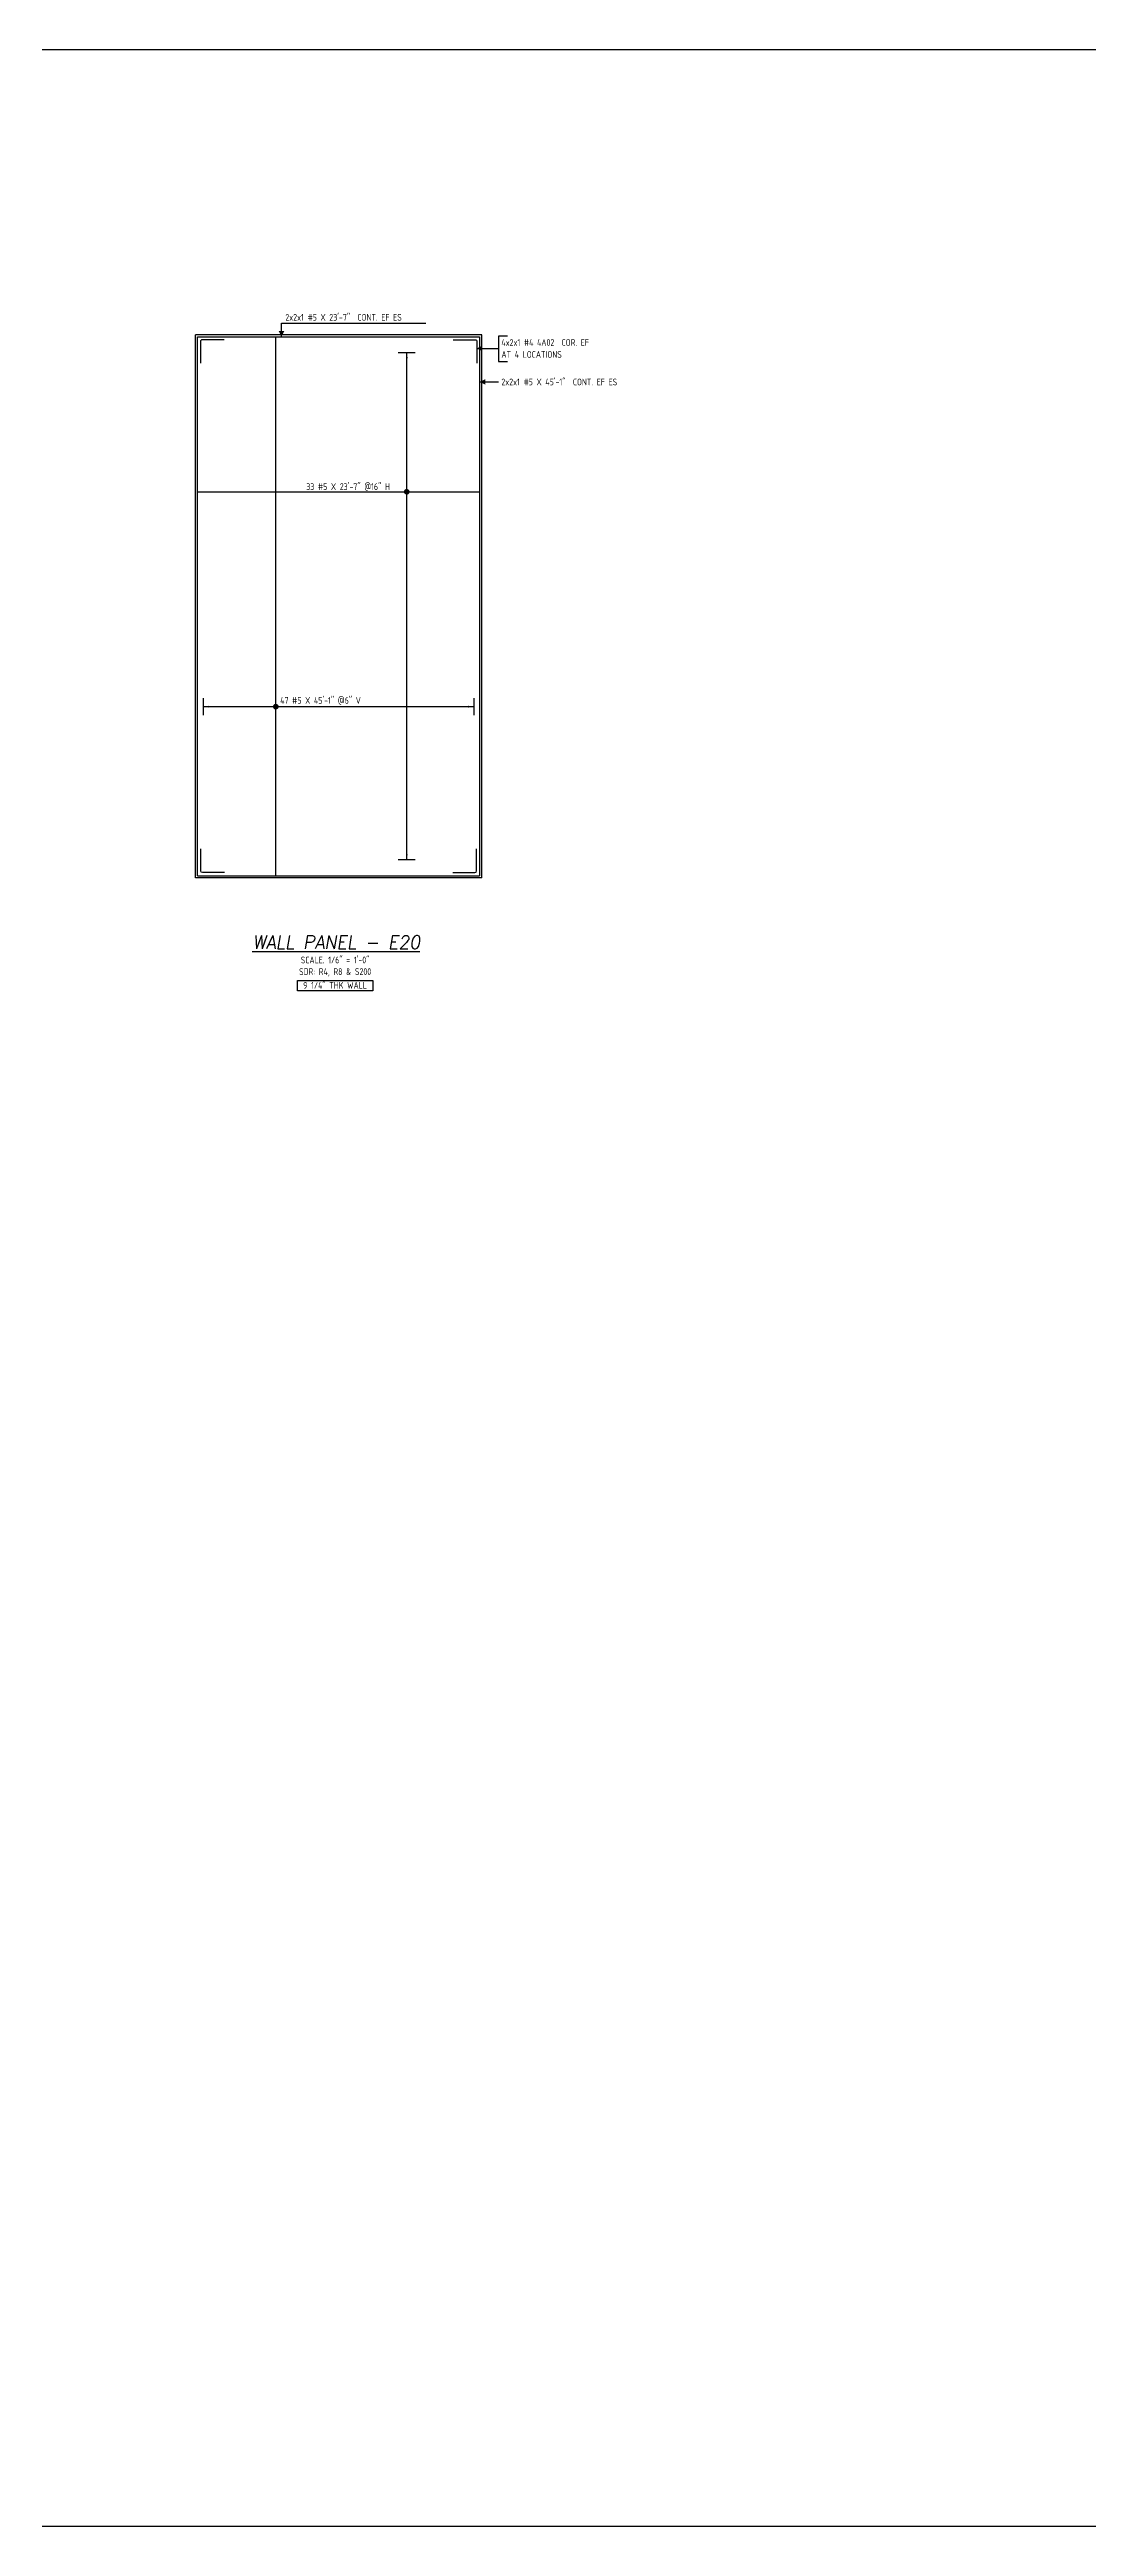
# Model space of a CAD drawing. Header units: inches. Extents: x -10781 to 50822, y -3854 to 38989.
# Drawn here: x 397 to 1439, y -3854 to -1368 of the extents above; entities that cross this region are included whole.
import ezdxf
from ezdxf.enums import TextEntityAlignment as Align

# ---------------------------------------------------------------- set-up
doc = ezdxf.new("R2010")
doc.units = ezdxf.units.IN
doc.header["$LTSCALE"] = 0.025
doc.header["$MEASUREMENT"] = 0
doc.layers.get('0').update_dxf_attribs({"linetype": 'CONTINUOUS'})
for name, color, linetype in [('0-25TEXT', 7, 'CONTINUOUS'), ('0-35', 3, 'CONTINUOUS'), ('0-35TEXT', 3, 'CONTINUOUS'), ('0-50', 10, 'CONTINUOUS'), ('BAR-LBL', 2, 'CONTINUOUS'), ('RANGELAY', 7, 'CONTINUOUS'), ('REBARS', 4, 'CONTINUOUS')]:
    doc.layers.add(name, color=color, linetype=linetype)
doc.styles.add('AR', font='ARCHQUIK.shx', dxfattribs={"width": 0.8})
doc.styles.add('ROMANT', font='romant')

# ---------------------------------------------------------------- blocks, each defined once
blk = doc.blocks.new('*U485', base_point=(624.1, -2197.6))
at = {"layer": 'REBARS', "color": 0}
blk.add_lwpolyline([(623.8, -2197.6), (623.8, -1656.6)], dxfattribs=at)
blk = doc.blocks.new('rendmark')
at = {"color": 4}
blk.add_line((0, -3), (0, 3), dxfattribs=at)
blk = doc.blocks.new('rarrow')
at = {"color": 7}
blk.add_solid([(2, -0.33), (2, 0.33), (0, 0)], dxfattribs=at)
blk = doc.blocks.new('*U486', base_point=(551.2, -2027.8))
at = {"layer": 'RANGELAY'}
blk.add_line((551.2, -2027.8), (822.5, -2027.8), dxfattribs=at)
at = {"layer": 'RANGELAY', "xscale": 2.834645669291339, "yscale": 2.834645669291339}
for name in ['rendmark', 'rarrow']:
    blk.add_blockref(name, (551.2, -2027.8), dxfattribs=at)
at = {"layer": 'RANGELAY', "xscale": 2.834645669291339, "yscale": 2.834645669291339, "rotation": 179.999996929531}
for name in ['rarrow', 'rendmark']:
    blk.add_blockref(name, (822.5, -2027.8), dxfattribs=at)
blk = doc.blocks.new('VPM628100')
at = {"const_width": 1}
blk.add_lwpolyline([(-0.5, 0, 1), (0.5, 0, 1)], format="xyb", close=True, dxfattribs=at)
blk = doc.blocks.new('*U920', base_point=(545.2, -1812.6))
at = {"layer": 'REBARS', "color": 0}
blk.add_lwpolyline([(545.2, -1812.2), (828.2, -1812.2)], dxfattribs=at)
blk = doc.blocks.new('*U487', base_point=(755.2, -2181.6))
at = {"layer": 'RANGELAY'}
blk.add_line((755.2, -2181.6), (755.2, -1672.6), dxfattribs=at)
at = {"layer": 'RANGELAY', "xscale": 2.834645669291339, "yscale": 2.834645669291339}
for name, p, rotation in [('rendmark', (755.2, -1672.6), 269.9999969630881), ('rarrow', (755.2, -1672.6), 269.9999969630881), ('rendmark', (755.2, -2181.6), 90.00000003355707), ('rarrow', (755.2, -2181.6), 90.00000003355707)]:
    blk.add_blockref(name, p, dxfattribs=dict(at, rotation=rotation))
blk = doc.blocks.new('VPM628FB0')
at = {"const_width": 1}
blk.add_lwpolyline([(-0.5, 0, 1), (0.5, 0, 1)], format="xyb", close=True, dxfattribs=at)
blk = doc.blocks.new('*U918', base_point=(545.2, -1656.9))
at = {"layer": 'REBARS', "color": 0}
blk.add_lwpolyline([(545.2, -1656.6), (828.2, -1656.6)], dxfattribs=at)
blk = doc.blocks.new('*U919', base_point=(545.2, -2197.3))
at = {"layer": 'REBARS', "color": 0}
blk.add_lwpolyline([(545.2, -2197.6), (828.2, -2197.6)], dxfattribs=at)
blk = doc.blocks.new('*U488', base_point=(545.5, -2197.6))
at = {"layer": 'REBARS', "color": 0}
blk.add_lwpolyline([(545.2, -2197.6), (545.2, -1656.6)], dxfattribs=at)
blk = doc.blocks.new('*U489', base_point=(828.2, -2197.6))
at = {"layer": 'REBARS', "color": 0}
blk.add_lwpolyline([(828.5, -2197.6), (828.5, -1656.6)], dxfattribs=at)
blk = doc.blocks.new('*U784', base_point=(548.2, -2194.6))
at = {"layer": 'REBARS', "color": 0}
blk.add_lwpolyline([(572.2, -2194.3), (550.2, -2194.3, -0.414213), (548.5, -2192.6), (548.5, -2170.6)], format="xyb", dxfattribs=at)
blk = doc.blocks.new('*U785', base_point=(825.5, -2194.6))
at = {"layer": 'REBARS', "color": 0}
blk.add_lwpolyline([(801.5, -2194.3), (823.5, -2194.3, 0.414213), (825.2, -2192.6), (825.2, -2170.6)], format="xyb", dxfattribs=at)
blk = doc.blocks.new('leadrblk')
blk.add_lwpolyline([(0, 0, 0, 1, 0), (1, 0, 1, 1, 0)], format="xyseb")
blk = doc.blocks.new('*U786', base_point=(548, -1659.3))
at = {"layer": 'REBARS', "color": 0}
blk.add_lwpolyline([(572, -1659.6), (550, -1659.6, 0.414214), (548.2, -1661.3), (548.2, -1683.3)], format="xyb", dxfattribs=at)
blk = doc.blocks.new('*U787', base_point=(825.7, -1659.3))
at = {"layer": 'REBARS', "color": 0}
blk.add_lwpolyline([(801.7, -1659.6), (823.7, -1659.6, -0.414214), (825.5, -1661.3), (825.5, -1683.3)], format="xyb", dxfattribs=at)

msp = doc.modelspace()

# ---------------------------------------------------------------- linework, layer by layer
at = {"layer": '0-25TEXT'}
for points in [[(629.53154, -1656.56923), (629.53154, -1643.14553), (774.43896, -1643.14553)], [(856.11555, -1656.04613), (847.11649, -1656.04613), (847.11649, -1681.54345), (856.11555, -1681.54345)], [(825.46965, -1668.41983), (847.11649, -1668.41983)], [(828.46981, -1702.02019), (847.11649, -1702.02019)]]:
    msp.add_lwpolyline(points, dxfattribs=at)
at = {"layer": '0-35'}
for p, q in [((543.21984, -2199.56923), (543.21984, -1654.56923)), ((830.46984, -1654.56923), (543.21984, -1654.56923)), ((830.46984, -2199.56923), (830.46984, -1654.56923)), ((830.46984, -2199.56923), (543.21984, -2199.56923))]:
    msp.add_line(p, q, dxfattribs=at)
at = {"layer": '0-50'}
msp.add_lwpolyline([(645.37127, -2302.5195), (721.25812, -2302.5195), (721.25812, -2312.87586), (645.37127, -2312.87586)], close=True, dxfattribs=at)
at = {"layer": 'BAR-LBL'}
msp.add_lwpolyline([(-1628.72708, -1368.45376), (2723.83097, -1368.45376), (2723.83097, -3853.87628), (-1628.72708, -3853.87628)], close=True, dxfattribs=at)

# ---------------------------------------------------------------- block references
at = {"layer": '0-25TEXT'}
for name, p, xscale, yscale, rotation in [('leadrblk', (629.53154, -1656.56923), 5.623937007874017, 2.250708661417324, 90.00000153523449), ('VPM628FB0', (755.17037, -1812.24066), 2.834645669291339, 2.834645669291339, 90.00000003355706)]:
    msp.add_blockref(name, p, dxfattribs=dict(at, xscale=xscale, yscale=yscale, rotation=rotation))
for name, p, xscale, yscale in [('leadrblk', (825.46965, -1668.41983), 5.623937007874017, 2.250708661417324), ('leadrblk', (828.46981, -1702.02019), 5.623937007874017, 2.250708661417324), ('VPM628100', (623.76399, -2027.83657), 2.834645669291339, 2.834645669291339)]:
    msp.add_blockref(name, p, dxfattribs=dict(at, xscale=xscale, yscale=yscale))
at = {"layer": 'RANGELAY'}
for name, p in [('*U487', (755.17037, -2181.56923)), ('*U486', (551.21984, -2027.83657))]:
    msp.add_blockref(name, p, dxfattribs=at)
at = {"layer": 'REBARS', "color": 4}
for name, p in [('*U918', (545.21984, -1656.88173)), ('*U488', (545.53234, -2197.56923)), ('*U786', (547.96984, -1659.31923)), ('*U485', (624.07645, -2197.56923)), ('*U787', (825.71965, -1659.31914)), ('*U489', (828.15734, -2197.56923)), ('*U920', (545.21984, -1812.55316)), ('*U784', (548.21984, -2194.56923)), ('*U785', (825.46965, -2194.56932)), ('*U919', (545.21984, -2197.25673))]:
    msp.add_blockref(name, p, dxfattribs=at)

# ---------------------------------------------------------------- texts
at = {"color": 7, "linetype": 'Continuous', "style": 'ROMANT', "oblique": 9, "width": 0.95}
msp.add_text('%%UWALL PANEL - E20', height=13.5, dxfattribs=at).set_placement((684.68657, -2270.94759), align=Align.CENTER)
at = {"layer": '0-35TEXT', "style": 'AR', "width": 0.8}
msp.add_text('AT 4 LOCATIONS', height=6.7498312, dxfattribs=at).set_placement((850.11618, -1677.79385))
for s, p in [('SCALE. 1/6" = 1\'-0"', (683.31469, -2285.39448)), ('SDR: R4, R8 & S200', (683.31469, -2297.06268)), ('9 1/4" THK WALL', (683.23777, -2310.8507))]:
    msp.add_text(s, height=6.7498312, dxfattribs=at).set_placement(p, align=Align.CENTER)
at = {"layer": 'BAR-LBL', "style": 'AR', "width": 0.8}
for s, p in [('2x2x1 #5 X 23\'-7"  CONT. EF ES', (633.37923, -1640.5208)), ('4x2x1 #4 4A02  COR. EF', (850.11618, -1665.79511)), ('2x2x1 #5 X 45\'-1"  CONT. EF ES', (850.11618, -1705.39483)), ('33 #5 X 23\'-7" @16" H', (654.32667, -1810.39591)), ('47 #5 X 45\'-1" @6" V', (628.16314, -2024.95136))]:
    msp.add_text(s, height=6.7492913, dxfattribs=at).set_placement(p)

doc.saveas('drawing.dxf')
